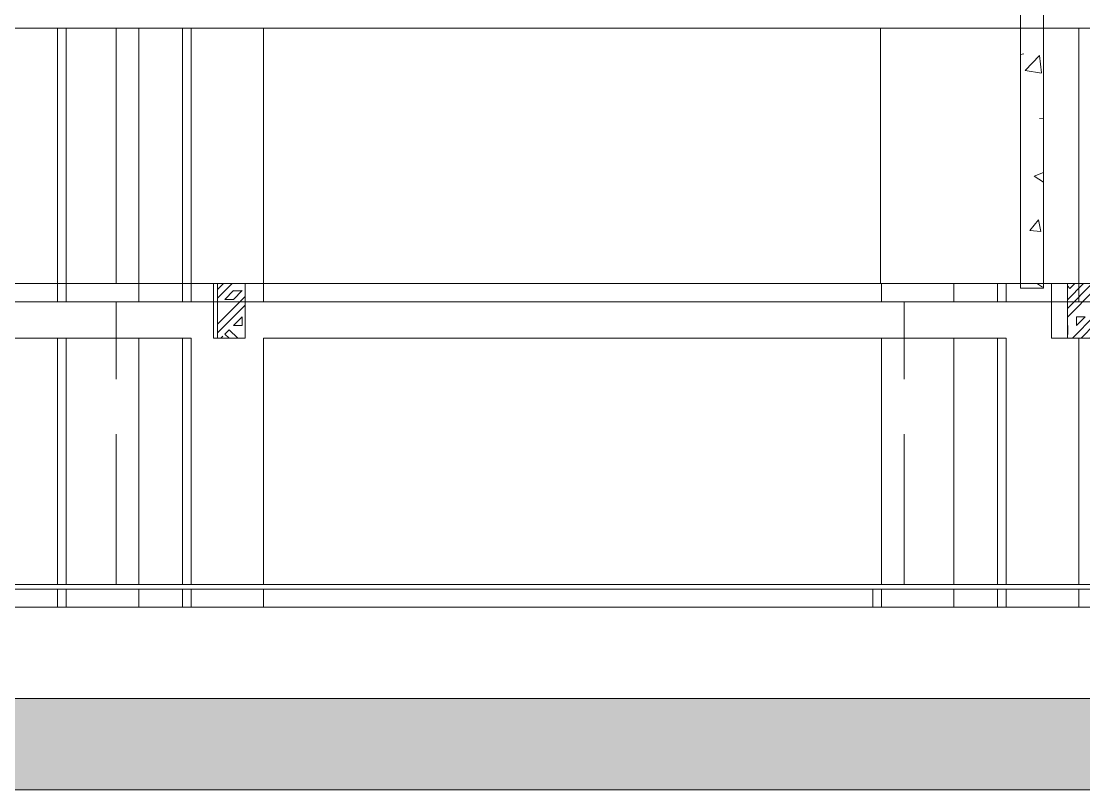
# Model space of a CAD drawing. Header units: millimetres. Extents: x -12680 to 112808, y -16580 to 93550.
# Drawn here: x 84378 to 96025, y -9550 to -1125 of the extents above; entities that cross this region are included whole.
import ezdxf

# ---------------------------------------------------------------- set-up
doc = ezdxf.new("R2010")
doc.units = ezdxf.units.MM
doc.linetypes.add('Grid Line', pattern=[14, 10, -2, 0, -2])
for name, color, linetype, lineweight in [('HATCH-TUONG', 152, 'Continuous', 9), ('NET CAT', 3, 'Continuous', 5), ('NET CATConcrete', 3, 'Continuous', 5), ('NET-CAT', 3, 'Continuous', 9), ('NET-THAY', 2, 'Continuous', 15), ('TRUC', 225, 'Continuous', 5)]:
    doc.layers.add(name, color=color, linetype=linetype, lineweight=lineweight)
pattern_1 = [(45, (41557.3, 41450), (-476.2456, 476.2456), []), (45, (41652.6, 41450), (-476.2456, 476.2456), []), (45, (41462.1, 41450), (-476.2456, 476.2456), []), (45, (41938.3, 41450), (-476.2456, 476.2456), []), (45, (42033.6, 41450), (-476.2456, 476.2456), []), (0, (41843.1, 41545.25), (0, 952.5), [95.25, -857.25]), (0, (41938.3, 41640.5), (0, 952.5), [95.25, -857.25]), (45, (41843.1, 41545.25), (0, 952.491), [134.684, -1212.342]), (45, (41938.3, 41545.25), (0, 952.491), [134.684, -1212.342]), (0, (41843.1, 41545.25), (0, 952.5), [95.25, -857.25]), (90, (41366.8, 41545.25), (-952.5, 6e-14), [95.25, -857.25]), (90, (41462.1, 41545.25), (-952.5, 6e-14), [190.5, -762]), (45, (41366.8, 41640.5), (0, 952.491), [134.684, -1212.342]), (90, (42224.1, 41831), (-952.5, 6e-14), [95.25, -857.25]), (0, (42128.8, 41831), (0, 952.5), [95.25, -857.25]), (45, (42128.8, 41831), (0, 952.491), [134.684, -1212.342]), (0, (42319.3, 41545.25), (0, 952.5), [95.25, -857.25]), (0, (42319.3, 42021.5), (0, 952.5), [95.25, -857.25]), (90, (42509.8, 42116.75), (-952.5, 6e-14), [95.25, -857.25]), (45, (42319.3, 42021.5), (0, 952.491), [269.367, -1077.659]), (45, (42414.6, 42021.5), (0, 952.491), [134.684, -1212.342]), (45, (42605.1, 42212), (0, 952.491), [134.684, -1212.342]), (0, (42605.1, 42307.25), (0, 952.5), [95.25, -857.25]), (90, (42605.1, 42212), (-952.5, 6e-14), [95.25, -857.25]), (0, (41938.3, 42212), (0, 952.5), [95.25, -857.25]), (0, (42128.8, 42307.25), (0, 952.5), [95.25, -857.25]), (90, (42033.6, 42212), (-952.5, 6e-14), [95.25, -857.25]), (90, (42128.8, 42212), (-952.5, 6e-14), [95.25, -857.25]), (45, (41938.3, 42212), (0, 952.491), [134.684, -1212.342]), (45, (42128.8, 42212), (0, 952.491), [134.684, -1212.342]), (135, (41581.06, 41664.8), (-952.491, 6e-14), [134.684, -1212.342]), (135, (41700.2, 41783.4), (-952.491, 6e-14), [134.684, -1212.342]), (135, (41771.64, 41854.8), (-952.491, 6e-14), [134.684, -1212.342]), (135, (41795.45, 41878.6), (-952.491, 6e-14), [134.684, -1212.342]), (135, (41843.1, 41926.25), (-952.491, 6e-14), [134.684, -1212.342]), (135, (41866.9, 41950.06), (-952.491, 6e-14), [134.684, -1212.342]), (135, (41938.3, 42021.5), (-952.491, 6e-14), [134.684, -1212.342]), (135, (41985.95, 42069.1), (-952.491, 6e-14), [134.684, -1212.342]), (45, (41581.06, 41664.8), (0, 952.491), [95.25, -1251.776]), (45, (41700.2, 41783.4), (0, 952.491), [67.361, -1279.665]), (45, (41866.9, 41950.06), (0, 952.491), [67.361, -1279.665]), (45, (41771.64, 42045.3), (0, 952.491), [67.361, -1279.665]), (45, (41938.3, 42021.5), (0, 952.491), [67.361, -1279.665]), (45, (41843.1, 42116.75), (0, 952.491), [67.361, -1279.665]), (0, (41486.3, 41759.5), (0, 952.5), [190.043, -762.457]), (0, (41700.2, 41973.9), (0, 952.5), [95.25, -857.25])]

# ---------------------------------------------------------------- blocks, each defined once
blk = doc.blocks.new('ALC1807-ASCENT PLAZA-TANG HAM_rvt-1-MẶT CẮT B-B')
at = {"layer": 'HATCH-TUONG', "lineweight": 5}
h = blk.add_hatch(dxfattribs=at)
h.set_pattern_fill('FP_3', style=0, pattern_type=2)
h.set_pattern_definition([(50, (41462.1, 40400), (1457.472, -127.512), [152.4, -1676.4]), (355, (41462.1, 40400), (-281.942, 1528.454), [121.92, -1341.12]), (100.451, (41583.5, 40389.4), (1175.54, 1400.933), [129.52, -1424.72]), (46.184, (41462, 40806.4), (2168.632, -336.34), [228.6, -2514.6]), (96.636, (41642.8, 40778.4), (1899.22, 1979.42), [194.28, -2137.08]), (351.184, (41462, 40806.4), (1899.24, 1979.4), [182.88, -2011.68]), (21, (41665.3, 40704.8), (1212.915, -818.121), [152.4, -1676.4]), (326, (41665.3, 40704.8), (494.417, 1473.504), [121.92, -1341.12]), (71.451, (41766.4, 40636.6), (1707.337, 655.37), [129.52, -1424.72]), (37.5, (41462.1, 40400), (24.7094, 676.4402), [67.056, -1257.808, 67.056, -1294.384, -1346.2]), (37.5, (41462.1, 40400), (24.7094, 676.4402), [-2686.304, 67.056, -1279.144]), (7.5, (41462.1, 40400), (534.558, 801.444), [67.056, -709.168, 67.056, -1227.328, -513.08]), (7.5, (41462.1, 40400), (534.558, 801.444), [-2070.608, 67.056, -446.024]), (327.5, (41008.94, 40400), (1084.7275, -45.8312), [67.056, -440.944, 67.056, -1517.904, -2103.12]), (327.5, (41008.94, 40400), (1084.7275, -45.8312), [-2092.96, 67.056, -2036.064]), (317.5, (40805.7, 40400), (1185.035, 203.414), [67.056, -593.344, 67.056, -985.52, -1493.52]), (317.5, (40805.7, 40400), (1185.035, 203.414), [-1712.976, 67.056, -1426.464])])
h.paths.add_polyline_path([(95332, -4050), (95584, -4050), (95584, -1050), (95332, -1050), (95332, -2763)], flags=0)
at = {"layer": 'NET-CAT', "color": 250}
for p, q in [((95332, -1050), (95332, -4050)), ((95584, -4050), (95584, -1050)), ((95332, -4050), (95584, -4050))]:
    blk.add_line(p, q, dxfattribs=at)
at = {"layer": 'NET-THAY', "color": 10}
for p, q in [((85418, -4000), (85418, -1200)), ((93798, -1200), (93798, -4000)), ((85418, -5050), (85418, -4200)), ((94056, -5050), (94056, -4200)), ((85418, -7300), (85418, -5650)), ((94056, -7300), (94056, -5650))]:
    blk.add_line(p, q, dxfattribs=at)
blk = doc.blocks.new('ALC1807-ASCENT PLAZA-TANG 1_2_rvt-1-MẶT CẮT B-B')
at = {"layer": 'NET CAT'}
h = blk.add_hatch(dxfattribs=at)
h.set_pattern_fill('AR-HBONE', color=134, scale=2.5, style=0)
h.paths.add_polyline_path([(53616, -9550), (105178, -9550), (105178, -8550), (-12679, -8550), (-12679, -9550), (46250, -9550)], flags=0)
at = {"layer": 'NET-CAT', "lineweight": 15}
for p, q in [((103822, -8550), (-11354, -8550)), ((-12679, -9550), (105178, -9550))]:
    blk.add_line(p, q, dxfattribs=at)

msp = doc.modelspace()

# ---------------------------------------------------------------- hatches: boundary and pattern name
at = {"layer": 'NET CATConcrete'}
h = msp.add_hatch(dxfattribs=at)
h.set_pattern_fill('FP_1', color=256, style=0, pattern_type=2)
h.set_pattern_definition(pattern_1)
h.paths.add_polyline_path([(86529.8, -4600), (86831.9, -4600), (86831.9, -4000), (86529.8, -4000)], flags=0)
h = msp.add_hatch(dxfattribs=at)
h.set_pattern_fill('FP_1', color=256, style=0, pattern_type=2)
h.set_pattern_definition(pattern_1)
h.paths.add_polyline_path([(96148, -4600), (96148, -4000), (95845.9, -4000), (95845.9, -4600)], flags=0)

# ---------------------------------------------------------------- linework, layer by layer
at = {"layer": 'NET CAT'}
for p, q in [((84776.3, -4000), (84776.3, -1200)), ((84871.5, -4000), (84871.5, -1200)), ((85665.8, -1200), (85665.8, -4000)), ((86144.1, -4000), (86144.1, -1200)), ((86239.2, -4000), (86239.2, -1200)), ((87033.5, -1200), (87033.5, -4000)), ((95969.7, -1200), (95969.7, -4000)), ((84776.3, -4000), (84776.3, -4200)), ((84871.5, -4000), (84871.5, -4200)), ((85665.8, -4200), (85665.8, -4000)), ((86144.1, -4000), (86144.1, -4200)), ((86239.2, -4000), (86239.2, -4200)), ((87033.5, -4200), (87033.5, -4000)), ((93807.6, -4000), (93807.6, -4200)), ((94601.9, -4200), (94601.9, -4000)), ((95080.2, -4000), (95080.2, -4200)), ((95175.3, -4000), (95175.3, -4200)), ((95969.7, -4200), (95969.7, -4000)), ((84776.3, -7300), (84776.3, -4600)), ((84871.5, -7300), (84871.5, -4600)), ((85665.8, -4600), (85665.8, -7300)), ((86144.1, -7300), (86144.1, -4600)), ((86239.2, -7300), (86239.2, -4600)), ((87033.5, -4600), (87033.5, -7300)), ((93807.6, -7300), (93807.6, -4600)), ((94601.9, -4600), (94601.9, -7300)), ((95080.2, -7300), (95080.2, -4600)), ((95175.3, -7300), (95175.3, -4600)), ((95969.7, -4600), (95969.7, -7300)), ((84871.5, -7350), (84776.3, -7350)), ((84776.3, -7350), (84776.3, -7550)), ((85665.8, -7350), (84871.5, -7350)), ((84871.5, -7350), (84871.5, -7550)), ((85665.8, -7550), (85665.8, -7350)), ((86239.2, -7350), (86144.1, -7350)), ((86144.1, -7350), (86144.1, -7550)), ((87033.5, -7350), (86239.2, -7350)), ((86239.2, -7350), (86239.2, -7550)), ((87033.5, -7550), (87033.5, -7350)), ((93807.6, -7350), (93712.4, -7350)), ((93712.4, -7350), (93712.4, -7550)), ((94601.9, -7350), (93807.6, -7350)), ((93807.6, -7350), (93807.6, -7550)), ((94601.9, -7550), (94601.9, -7350)), ((95175.3, -7350), (95080.2, -7350)), ((95080.2, -7350), (95080.2, -7550)), ((95969.7, -7350), (95175.3, -7350)), ((95175.3, -7350), (95175.3, -7550)), ((95969.7, -7550), (95969.7, -7350))]:
    msp.add_line(p, q, dxfattribs=at)
at = {"layer": 'NET CAT', "lineweight": 13}
for p, q in [((86831.9, -4000), (86529.8, -4000)), ((86529.8, -4000), (86529.8, -4600)), ((86831.9, -4600), (86831.9, -4000)), ((96148, -4000), (95845.9, -4000)), ((95845.9, -4000), (95845.9, -4600)), ((86529.8, -4600), (86831.9, -4600)), ((95845.9, -4600), (96148, -4600))]:
    msp.add_line(p, q, dxfattribs=at)
at = {"layer": 'NET CATConcrete'}
for p, q in [((83537.5, -4000), (86239.2, -4000)), ((86487.4, -4000), (86529.8, -4000)), ((86487.4, -4000), (86487.4, -4600)), ((87033.5, -4000), (95175.3, -4000)), ((95671.8, -4000), (95845.9, -4000)), ((95671.8, -4000), (95671.8, -4600)), ((83537.5, -4600), (86239.2, -4600)), ((86487.4, -4600), (86529.8, -4600)), ((87033.5, -4600), (95175.3, -4600)), ((95671.8, -4600), (95845.9, -4600))]:
    msp.add_line(p, q, dxfattribs=at)
at = {"layer": 'NET-CAT', "lineweight": 15}
for p, q in [((83537.5, -1200), (103614.1, -1200)), ((103822.4, -4000), (26040.5, -4000)), ((26040.5, -4200), (103405.7, -4200)), ((103822.4, -7300), (27950.6, -7300)), ((27950.6, -7550), (103822.4, -7550))]:
    msp.add_line(p, q, dxfattribs=at)
at = {"layer": 'NET-THAY'}
for p, q in [((78019.4, -7350), (84776.3, -7350)), ((85665.8, -7350), (86144.1, -7350)), ((87033.5, -7350), (93712.4, -7350)), ((94601.9, -7350), (95080.2, -7350)), ((95969.7, -7350), (103405.7, -7350))]:
    msp.add_line(p, q, dxfattribs=at)
at = {"layer": 'TRUC', "linetype": 'Grid Line', "ltscale": 50}
for p, q in [((-12679, -4000), (108517.8, -4000)), ((-12679, -7300), (108517.8, -7300))]:
    msp.add_line(p, q, dxfattribs=at)

# ---------------------------------------------------------------- block references
at = {"lineweight": 5}
for name in ['ALC1807-ASCENT PLAZA-TANG 1_2_rvt-1-MẶT CẮT B-B', 'ALC1807-ASCENT PLAZA-TANG HAM_rvt-1-MẶT CẮT B-B']:
    msp.add_blockref(name, (0, 0), dxfattribs=at)

doc.saveas('drawing.dxf')
